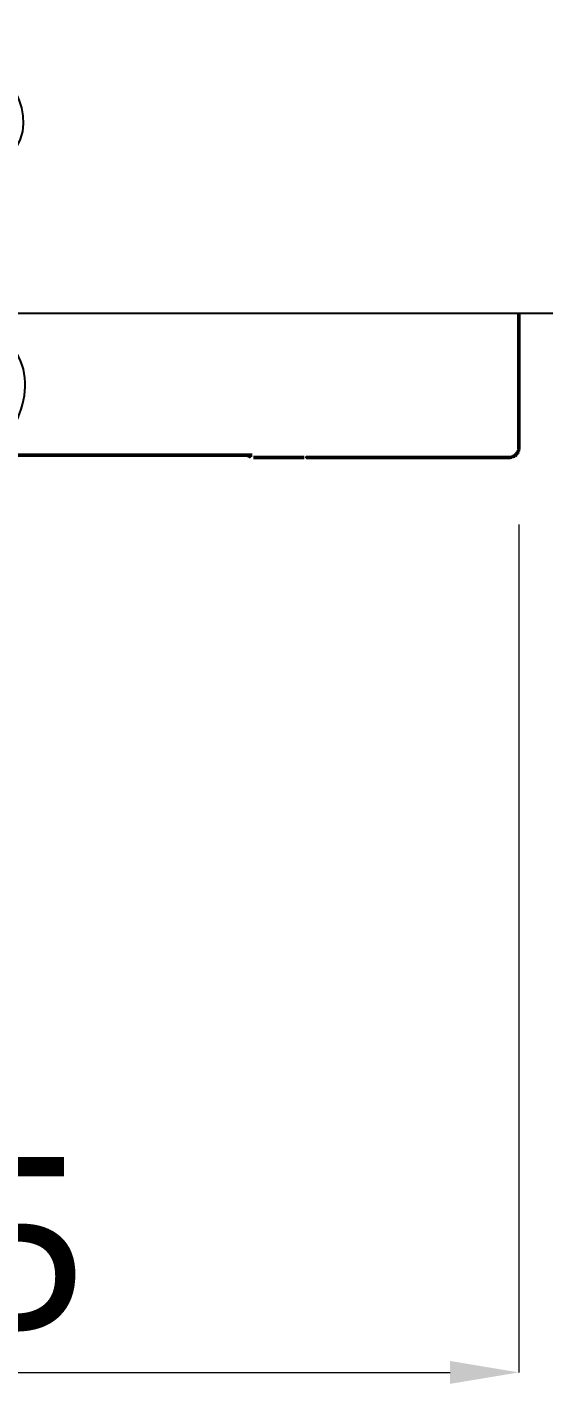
# Model space of a CAD drawing. Extents: x 16296675745 to 16296677675, y -37409619395 to -37409618123.
# Drawn here: x 16296676710.7 to 16296676740.7, y -37409619063.4 to -37409618984.5 of the extents above; entities that cross this region are included whole.
import ezdxf

# ---------------------------------------------------------------- set-up
doc = ezdxf.new("R2010")
doc.units = 0
doc.header["$LTSCALE"] = 10
doc.header["$MEASUREMENT"] = 0
doc.header["$PDMODE"] = 3
doc.header["$PDSIZE"] = -10
doc.linetypes.add('AUSGEZOGEN', pattern=[0])
doc.layers.get('0').update_dxf_attribs({"linetype": 'CONTINUOUS'})
doc.layers.get('DEFPOINTS').update_dxf_attribs({"linetype": 'CONTINUOUS'})
doc.layers.add('1', color=7, linetype='CONTINUOUS')
doc.layers.add('7', color=7, linetype='CONTINUOUS')
doc.styles.add('Daelim Dimension', font='')
doc.styles.get('Daelim Dimension').set_extended_font_data('NanumGothic')
doc.dimstyles.new('DEFAULT', dxfattribs={"dimscale": 2, "dimtxt": 2, "dimasz": 2, "dimexe": 0, "dimexo": 2, "dimgap": 1, "dimtad": 1, "dimdec": 1, "dimzin": 9, "dimdsep": 46, "dimtxsty": 'Daelim Dimension', "dimcen": 0.5, "dimclrd": 252, "dimclre": 252, "dimclrt": 3, "dimadec": 1, "dimazin": 0, "dimtfac": 1, "dimtdec": 1, "dimtix": 1, "dimtmove": 0, "dimatfit": 3, "dimfxl": 1, "dimtolj": 1, "dimtzin": 1, "dimlwd": 9, "dimlwe": 9, "dimarcsym": 0})

# ---------------------------------------------------------------- blocks, each defined once
blk = doc.blocks.new('*D21')
at = {"color": 5, "lineweight": 9, "ltscale": 0.5, "transparency": 16777216}
for p, q in [((16296676674.26743, -37409619013.00232), (16296676674.26743, -37409619062.69696)), ((16296676739.24079, -37409619013.40604), (16296676739.24079, -37409619062.69696)), ((16296676678.26743, -37409619062.69696), (16296676735.24079, -37409619062.69696))]:
    blk.add_line(p, q, dxfattribs=at)
at = {"color": 5, "ltscale": 0.5, "transparency": 16777216}
for points in [[(16296676678.26743, -37409619062.0303), (16296676678.26743, -37409619063.36362), (16296676674.26743, -37409619062.69696)], [(16296676735.24079, -37409619062.0303), (16296676735.24079, -37409619063.36362), (16296676739.24079, -37409619062.69696)]]:
    blk.add_solid(points, dxfattribs=at)
at = {"layer": 'DEFPOINTS', "color": 0, "ltscale": 0.5, "transparency": 16777216}
for p in [(16296676674.26743, -37409619009.00232), (16296676739.24079, -37409619009.40604), (16296676739.24079, -37409619062.69696)]:
    blk.add_point(p, dxfattribs=at)
at = {"color": 7, "ltscale": 0.5, "transparency": 16777216, "insert": (16296676706.75411, -37409619055.25347), "char_height": 10, "attachment_point": 5, "style": 'Daelim Dimension'}
blk.add_mtext('\\A1;65', dxfattribs=at)

msp = doc.modelspace()

# ---------------------------------------------------------------- linework, layer by layer
msp.add_line((16296676707.85972, -37409619001.115562), (16296676751.50411, -37409619001.115562))
at = {"layer": '1'}
msp.add_spline([(16296676706.812241, -37409619012.16819), (16296676710.153521, -37409619003.646294), (16296676704.44459, -37409618997.102913), (16296676710.40538, -37409618990.559517), (16296676705.535999, -37409618984.938927), (16296676698.735661, -37409618987.120064), (16296676691.76741, -37409618984.687263), (16296676683.6238, -37409618987.203949), (16296676676.90741, -37409618984.603371), (16296676670.191019, -37409618987.371727), (16296676663.64255, -37409618984.687263), (16296676656.002661, -37409618987.371727), (16296676651.21723, -37409618984.687263)], degree=3, dxfattribs=at)
at = {"layer": '7', "color": 7, "linetype": 'AUSGEZOGEN', "lineweight": 50}
for p, q in [((16296676739.240789, -37409619009.002319), (16296676739.240789, -37409619001.115562)), ((16296676739.240789, -37409619001.115562), (16296676739.240789, -37409619009.002319)), ((16296676723.738609, -37409619009.367203), (16296676689.769621, -37409619009.367203)), ((16296676739.002251, -37409619009.406036), (16296676739.04167, -37409619009.374863)), ((16296676739.04167, -37409619009.374863), (16296676739.078751, -37409619009.340508)), ((16296676739.078751, -37409619009.340508), (16296676739.113079, -37409619009.303391)), ((16296676739.113079, -37409619009.303391), (16296676739.14423, -37409619009.263939)), ((16296676739.14423, -37409619009.263939), (16296676739.17177, -37409619009.222603)), ((16296676739.17177, -37409619009.222603), (16296676739.195259, -37409619009.179771)), ((16296676739.195259, -37409619009.179771), (16296676739.214291, -37409619009.135902)), ((16296676739.214291, -37409619009.135902), (16296676739.22842, -37409619009.091423)), ((16296676739.22842, -37409619009.091423), (16296676739.237221, -37409619009.046753)), ((16296676739.237221, -37409619009.046753), (16296676739.24028, -37409619009.002319)), ((16296676726.754259, -37409619009.515556), (16296676723.82427, -37409619009.515556)), ((16296676726.99687, -37409619009.502243), (16296676738.74087, -37409619009.502243)), ((16296676738.74087, -37409619009.502151), (16296676738.785259, -37409619009.4991)), ((16296676738.785259, -37409619009.4991), (16296676738.829889, -37409619009.490288)), ((16296676738.829889, -37409619009.490288), (16296676738.874331, -37409619009.476151)), ((16296676738.874331, -37409619009.476151), (16296676738.918159, -37409619009.457108)), ((16296676738.918159, -37409619009.457108), (16296676738.960939, -37409619009.433594)), ((16296676738.960939, -37409619009.433594), (16296676739.002251, -37409619009.406036))]:
    msp.add_line(p, q, dxfattribs=at)
msp.add_arc((16296676723.82436, -37409619009.015488), 0.500088, 224.68749921, 269.99497298, dxfattribs=at)
at = {"layer": '7', "color": 7, "linetype": 'AUSGEZOGEN', "lineweight": 50, "extrusion": (0, 0, -1)}
msp.add_ellipse((16296676727.25404, -37409619009.015488), major_axis=(1.11355, 0.262802), ratio=0.38207008, start_param=1.89280653, end_param=2.124126992, dxfattribs=at)

# ---------------------------------------------------------------- dimensions: what is measured, and where the dimension line sits
at = {"ltscale": 0.5}
dim = msp.add_linear_dim(base=(16296676739.240789, -37409619062.69696), p1=(16296676674.267429, -37409619009.002319), p2=(16296676739.240789, -37409619009.406036), text='65', dimstyle='DEFAULT', override={"dimtxt": 5, "dimclrd": 5, "dimclre": 5, "dimclrt": 7}, dxfattribs=at)
dim.commit()
dim.dimension.update_dxf_attribs({"geometry": '*D21', "text_midpoint": (16296676706.75411, -37409619055.253471)})

doc.saveas('drawing.dxf')
